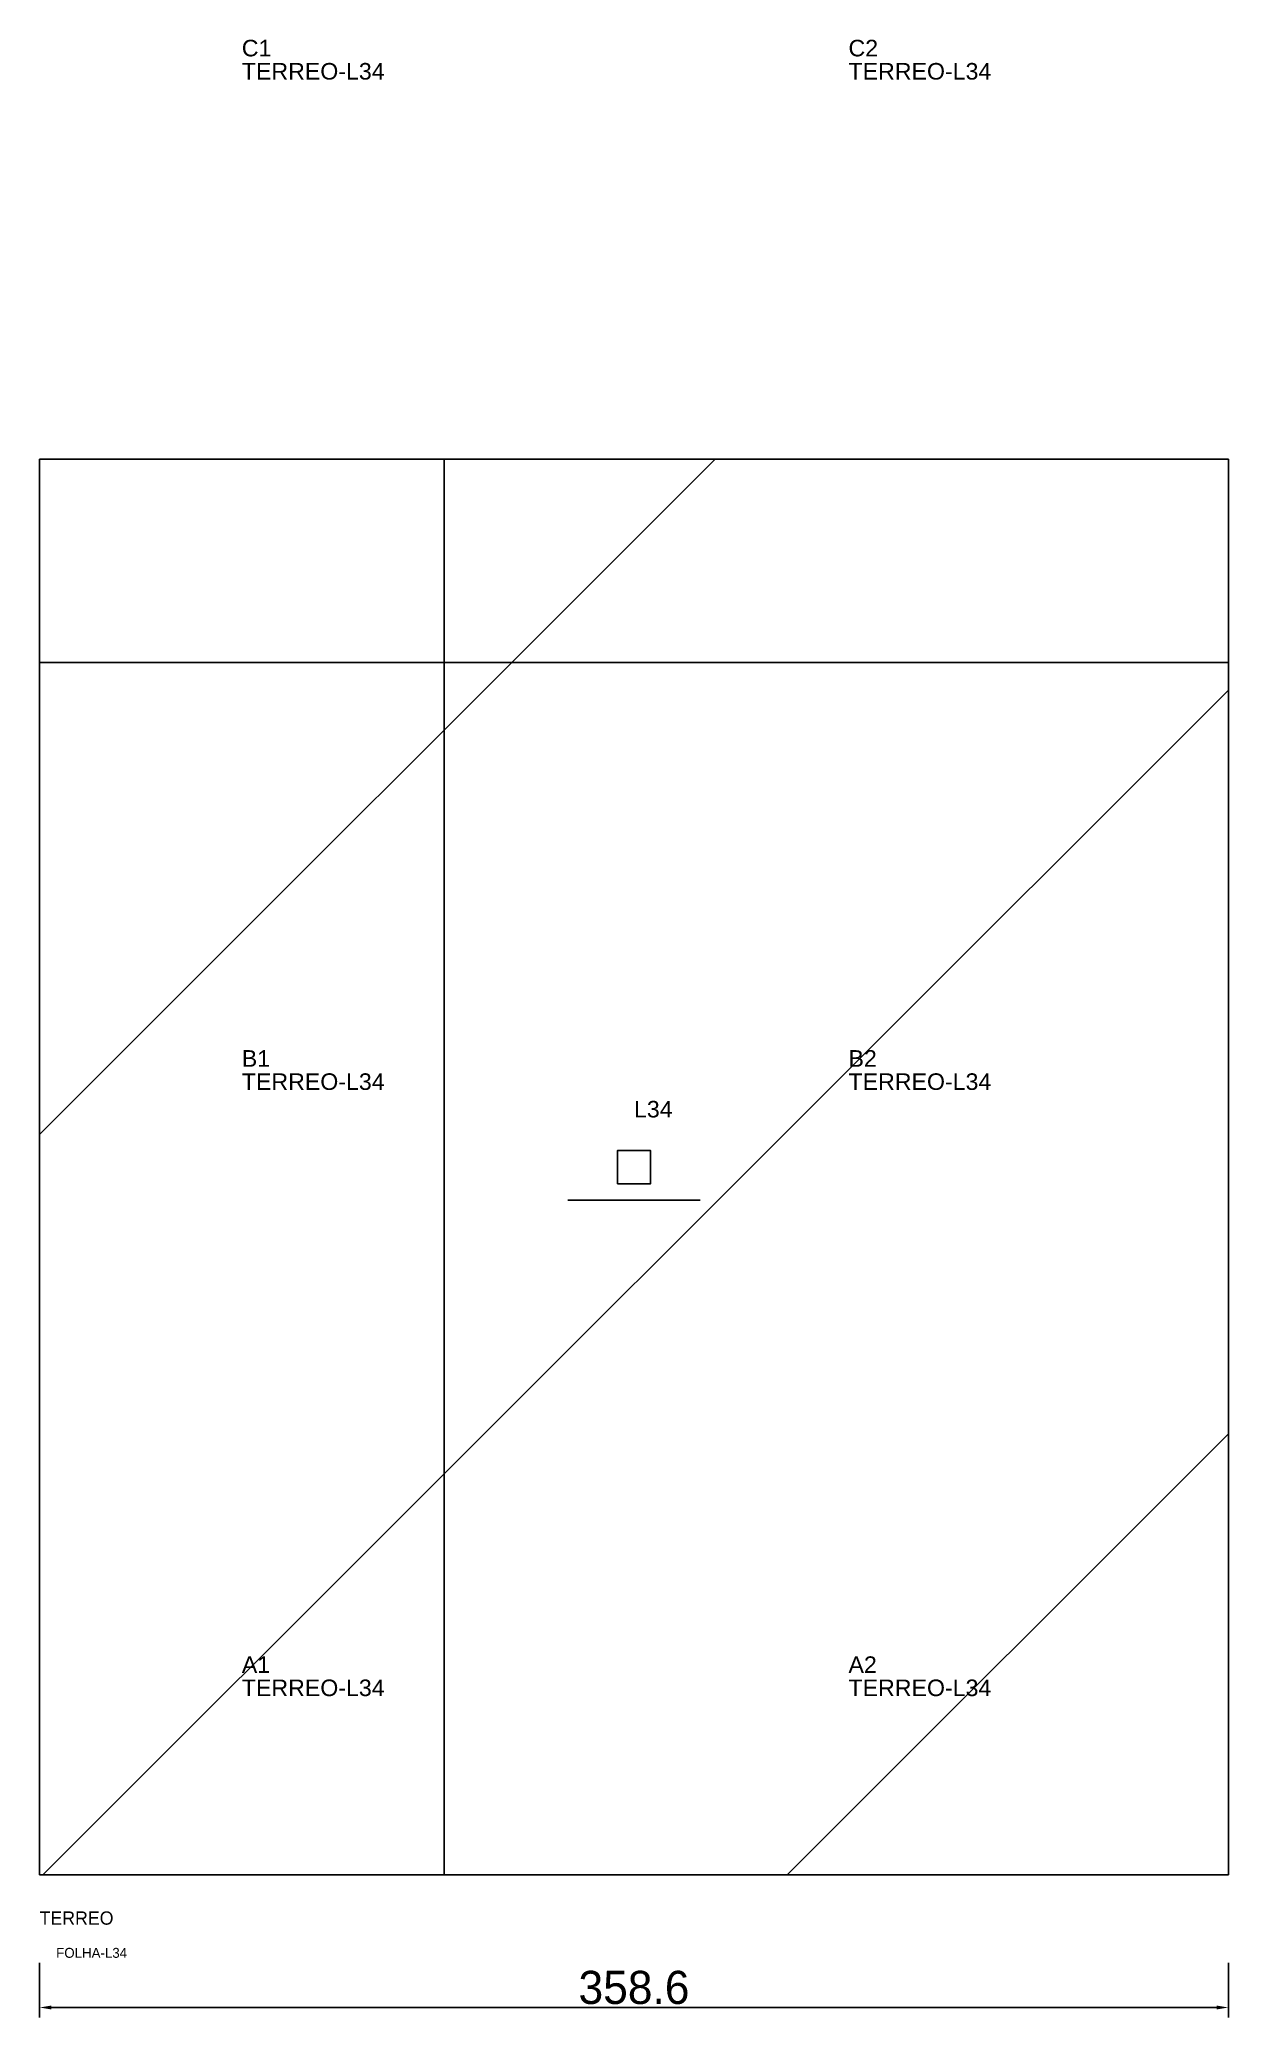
# Model space of a CAD drawing. Header units: metres. Extents: x 222 to 581, y -269 to 328.
import ezdxf

# ---------------------------------------------------------------- set-up
doc = ezdxf.new("R2010")
doc.units = ezdxf.units.M
for name, color, linetype in [('3', 3, 'CONTINUOUS'), ('AUX00', 7, 'CONTINUOUS'), ('COTA', 241, 'CONTINUOUS'), ('FOLHA', 255, 'CONTINUOUS'), ('Hachura', 251, 'CONTINUOUS'), ('NOMENCLATURA', 7, 'CONTINUOUS'), ('Nível', 160, 'CONTINUOUS'), ('Painéis', 200, 'CONTINUOUS'), ('Pilares', 5, 'CONTINUOUS'), ('SARR_2.2x7', 40, 'CONTINUOUS')]:
    doc.layers.add(name, color=color, linetype=linetype)
doc.styles.add('ARIAL', font='Arial.ttf')
doc.styles.add('STR_STANDARD', font='arial.ttf')
doc.dimstyles.new('EZ DXF', dxfattribs={"dimtxt": 10, "dimasz": 3.5, "dimexe": 3, "dimexo": 1.5, "dimgap": 1, "dimtad": 1, "dimdec": 1, "dimdsep": 46, "dimcen": 2.5, "dimazin": 3, "dimtfac": 1, "dimtmove": 0, "dimatfit": 3})

msp = doc.modelspace()

# ---------------------------------------------------------------- hatches: boundary and pattern name
at = {"layer": 'Hachura'}
h = msp.add_hatch(dxfattribs=at)
h.set_pattern_fill('ANSI31', scale=50)
h.paths.add_polyline_path([(222.2, -225.86), (580.8, -225.86), (580.8, 201.5), (222.2, 201.5)])
h = msp.add_hatch(dxfattribs=at)
h.set_pattern_fill('ANSI31', scale=50)
h.paths.add_polyline_path([(222.2, -225.86), (580.8, -225.86), (580.8, 201.5), (222.2, 201.5)])

# ---------------------------------------------------------------- linework, layer by layer
at = {"layer": '3'}
for points in [[(344.2, -225.86), (344.2, 201.5)], [(344.2, -225.86), (344.2, 201.5)], [(222.2, 140.14), (580.8, 140.14)], [(222.2, 140.14), (580.8, 140.14)]]:
    msp.add_lwpolyline(points, close=True, dxfattribs=at)
at = {"layer": 'Painéis', "color": 200}
for p, q in [((580.8, 201.5), (222.2, 201.5)), ((222.2, 201.5), (222.2, -225.86)), ((580.8, 201.5), (222.2, 201.5)), ((222.2, 201.5), (222.2, -225.86)), ((580.8, -225.86), (580.8, 201.5)), ((580.8, -225.86), (580.8, 201.5)), ((222.2, -225.86), (580.8, -225.86)), ((222.2, -225.86), (580.8, -225.86))]:
    msp.add_line(p, q, dxfattribs=at)
at = {"layer": 'Pilares'}
msp.add_lwpolyline([(396.5, -17.18), (406.5, -17.18), (406.5, -7.18), (396.5, -7.18)], close=True, dxfattribs=at)
msp.add_lwpolyline([(396.5, -17.18), (406.5, -17.18), (406.5, -7.18), (396.5, -7.18)], close=True, dxfattribs=at)
at = {"layer": 'SARR_2.2x7'}
msp.add_line((381.5, -22.18), (421.5, -22.18), dxfattribs=at)
msp.add_line((381.5, -22.18), (421.5, -22.18), dxfattribs=at)

# ---------------------------------------------------------------- texts
at = {"layer": '3', "style": 'STR_STANDARD'}
for s, p in [('C1', (283.2, 323.14)), ('C1', (283.2, 323.14)), ('C2', (466.2, 323.14)), ('C2', (466.2, 323.14)), ('B1', (283.2, 18.14)), ('B1', (283.2, 18.14)), ('B2', (466.2, 18.14)), ('B2', (466.2, 18.14)), ('A1', (283.2, -164.86)), ('A1', (283.2, -164.86)), ('A2', (466.2, -164.86)), ('A2', (466.2, -164.86))]:
    msp.add_text(s, height=5, dxfattribs=at).set_placement(p)
at = {"layer": 'AUX00', "style": 'STR_STANDARD'}
for p in [(283.2, 316.14), (283.2, 316.14), (466.2, 316.14), (466.2, 316.14), (283.2, 11.14), (283.2, 11.14), (466.2, 11.14), (466.2, 11.14), (283.2, -171.86), (283.2, -171.86), (466.2, -171.86), (466.2, -171.86)]:
    msp.add_text('TERREO-L34', height=5, dxfattribs=at).set_placement(p)
at = {"layer": 'FOLHA'}
msp.add_text('FOLHA-L34', height=3, dxfattribs=at).set_placement((227.2, -250.86))
msp.add_text('FOLHA-L34', height=3, dxfattribs=at).set_placement((227.2, -250.86))
at = {"layer": 'NOMENCLATURA', "insert": (401.5, 7.82), "char_height": 5, "attachment_point": 1, "style": 'ARIAL'}
msp.add_mtext('L34', dxfattribs=at)
msp.add_mtext('L34', dxfattribs=at)
at = {"layer": 'Nível'}
msp.add_text('TERREO', height=4, dxfattribs=at).set_placement((222.2, -240.86))
msp.add_text('TERREO', height=4, dxfattribs=at).set_placement((222.2, -240.86))

# ---------------------------------------------------------------- dimensions: what is measured, and where the dimension line sits
at = {"layer": 'COTA'}
msp.add_linear_dim(base=(222.2, -265.86), p1=(222.2, -250.86), p2=(580.8, -250.86), dimstyle='EZ DXF', dxfattribs=at).render()
msp.add_linear_dim(base=(222.2, -265.86), p1=(222.2, -250.86), p2=(580.8, -250.86), dimstyle='EZ DXF', dxfattribs=at).render()

doc.saveas('drawing.dxf')
